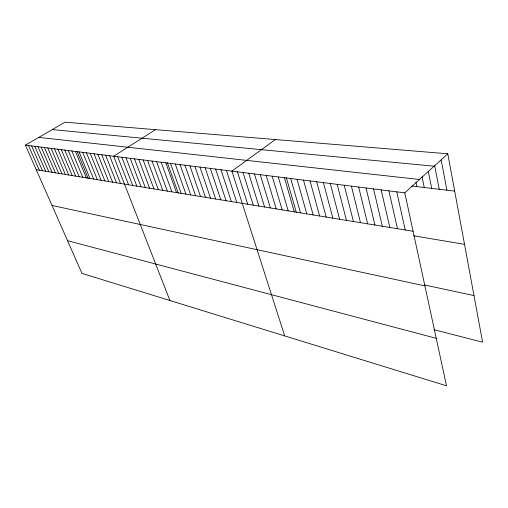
<?xml version="1.0" encoding="UTF-8"?>
<svg xmlns="http://www.w3.org/2000/svg" width="508" height="508" viewBox="0 0 508 508"><rect width="100%" height="100%" fill="white"/><g stroke="black" fill="none" stroke-linecap="round" stroke-linejoin="round"><path stroke-width="0.76" d="M404.781 192.856L446.513 385.813L81.972 273.399L25.4 145.136L404.781 192.856L447.789 153.791L482.6 342.189L433.927 329.686M275.349 139.554L231.902 171.107L284.702 335.915M155.512 129.654L113.64 156.235L169.901 300.514M25.4 145.136L65.075 122.187L447.789 153.791M52.28 129.591L434.105 166.218M38.792 137.389L419.494 179.489M411.867 186.049L454.679 191.097M36.233 169.704L413.087 231.261M413.595 235.788L464.515 244.335M424.231 284.905L473.989 295.593M52.007 205.461L424.904 285.896M67.539 240.684L436.239 338.322M28.499 145.523L39.338 170.212M31.629 145.917L42.475 170.726M34.785 146.317L45.644 171.24M37.979 146.717L48.844 171.761M41.212 147.123L52.083 172.295M44.469 147.536L55.347 172.828M47.765 147.949L58.649 173.368M51.098 148.368L61.982 173.907M54.464 148.793L65.354 174.46M57.868 149.219L68.758 175.019M61.303 149.65L72.2 175.578M64.776 150.089L75.679 176.149M68.294 150.533L79.197 176.721M71.844 150.978L82.747 177.305M75.438 151.428L86.341 177.889M79.064 151.886L89.973 178.479M77.076 151.39L88.233 178.518M82.734 152.349L93.643 179.083M86.449 152.813L97.352 179.686M90.202 153.289L101.105 180.302M93.999 153.765L104.896 180.918M97.841 154.248L108.737 181.546M101.721 154.737L112.611 182.181M105.651 155.232L116.535 182.823M109.62 155.727L120.504 183.471M117.71 156.743L128.575 184.785M121.825 157.264L132.683 185.458M125.984 157.785L136.836 186.138M130.2 158.318L141.04 186.823M134.461 158.852L145.288 187.516M138.773 159.398L149.593 188.22M143.142 159.944L153.943 188.932M147.561 160.503L158.35 189.649M152.038 161.061L162.808 190.379M156.566 161.633L167.322 191.116M161.15 162.211L171.888 191.865M167.354 162.712L178.225 193.046M165.792 162.795L176.511 192.621M170.498 163.386L181.191 193.383M175.26 163.982L185.934 194.158M180.08 164.592L190.729 194.939M184.963 165.208L195.593 195.732M189.909 165.83L200.508 196.539M194.92 166.459L205.492 197.352M199.993 167.094L210.541 198.177M205.137 167.742L215.652 199.009M210.35 168.402L220.828 199.86M215.633 169.062L226.073 200.711M220.98 169.736L231.394 201.581M226.409 170.421L236.779 202.463M237.426 171.806L247.714 204.248M243.021 172.51L253.263 205.156M248.698 173.222L258.889 206.077M254.445 173.946L264.592 207.004M260.28 174.682L270.377 207.95M266.192 175.425L276.238 208.909M272.193 176.174L282.181 209.88M278.276 176.943L288.201 210.864M286.283 177.527L296.45 212.846M284.448 177.717L294.31 211.861M290.703 178.505L300.507 212.871M297.053 179.305L306.794 213.9M303.498 180.118L313.169 214.941M310.039 180.937L319.634 215.995M316.675 181.775L326.193 217.068M323.412 182.62L332.848 218.154M330.251 183.483L339.604 219.259M337.191 184.353L346.462 220.377M344.24 185.242L353.422 221.513M351.396 186.138L360.483 222.669M358.667 187.052L367.652 223.838M366.052 187.985L374.936 225.031M373.551 188.925L382.334 226.238M381.171 189.884L389.839 227.463M388.912 190.862L397.466 228.708M396.78 191.846L405.213 229.978M415.969 182.042L416.922 186.646M422.059 176.708L424.256 187.509M428.295 171.291L431.692 188.385M434.626 165.525L439.242 189.274M441.198 160.083L446.9 190.183"/></g></svg>
